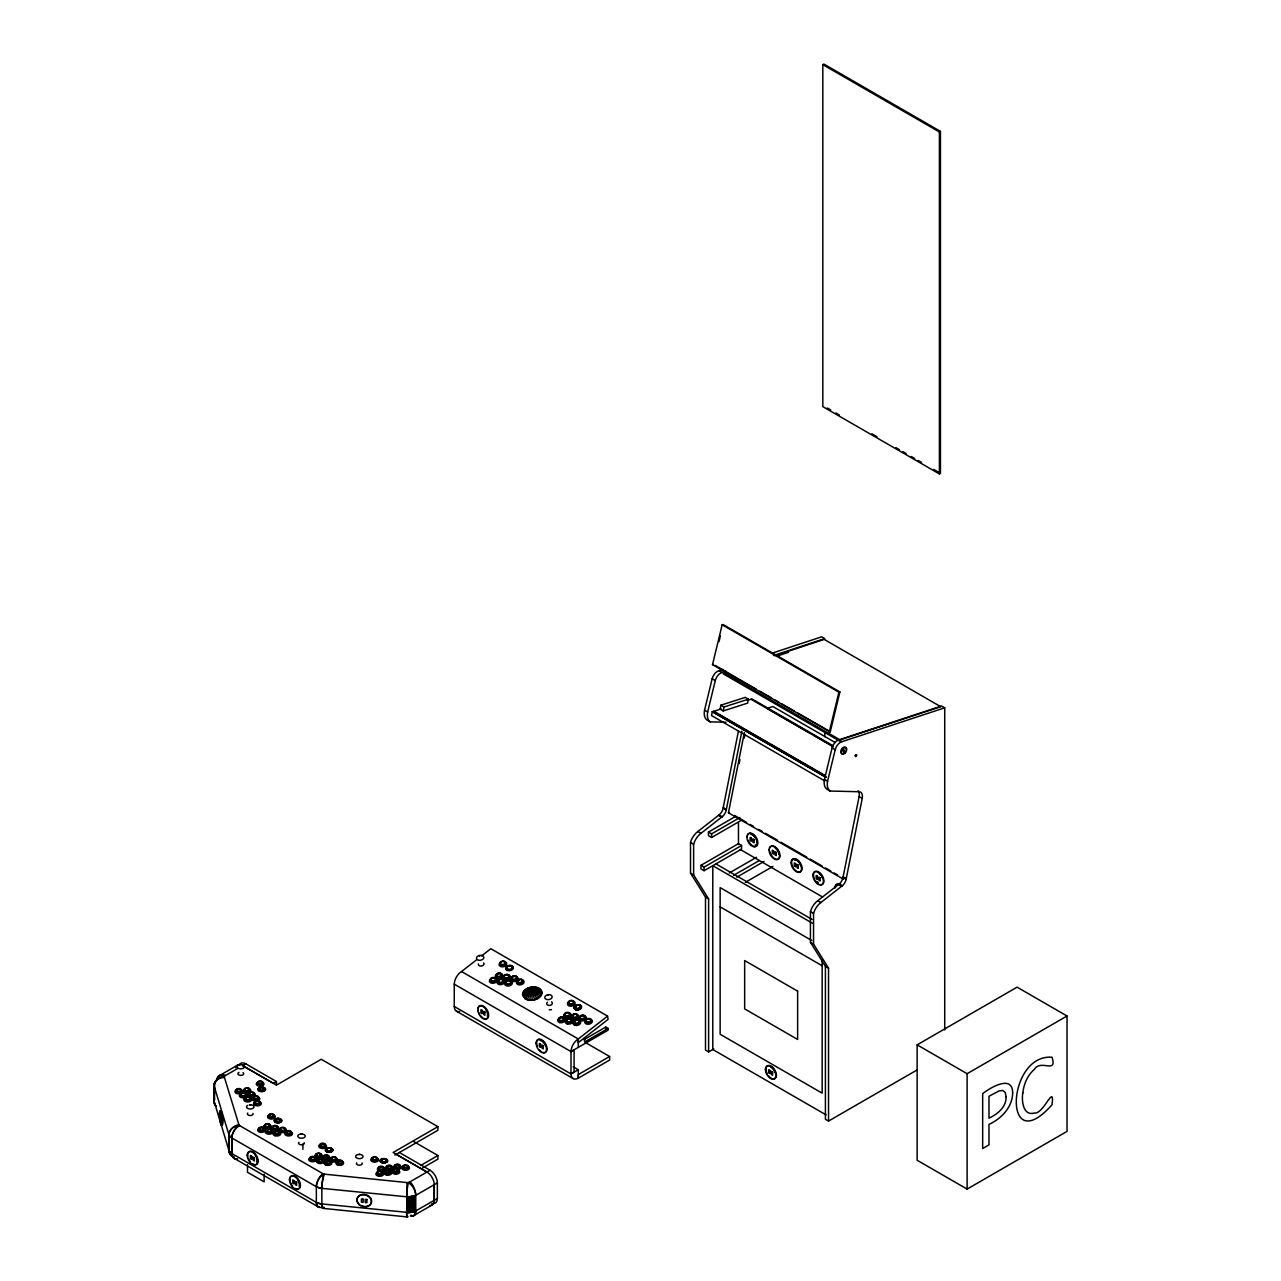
<?xml version="1.0" encoding="UTF-8"?>
<svg xmlns="http://www.w3.org/2000/svg" width="1281" height="1281" viewBox="0 0 1281 1281"><rect width="100%" height="100%" fill="white"/><g stroke="black" fill="none" stroke-linecap="round" stroke-linejoin="round"><path stroke-width="1.5" d="M429.711 1205.437A10.488 6.053 60 0 0 434.243 1200.313L434.259 1184.669A10.488 6.053 60 0 0 426.957 1172.035L396.277 1154.293M431.937 1203.467A10.488 6.053 60 0 0 437.365 1198.52L437.381 1182.875A10.488 6.053 60 0 0 430.08 1170.242L399.4 1152.5M607.562 1016.105L578.291 1038.955L578.291 1042.622L608.107 1019.356L607.562 1016.105L490.815 948.709L481.576 955.914M302.876 1149.377L302.924 1143.901M214.103 1085.792L214.535 1083.486L214.535 1099.13A15.756 9.095 0 0 0 214.007 1100.939L228.915 1150.386A10.488 8.439 -17 0 0 234.039 1157.111M406.621 1216.918L406.99 1182.731A5.636 3.251 0 0 0 409.712 1182.235L410.16 1182.075M415.028 1212.338L415.092 1211.298L437.365 1198.52M216.361 1080.908L216.457 1079.851M826.053 776.927L712.252 711.66L711.563 715.567L824.884 780.994M825.989 777.263L712.732 711.499M712.668 711.836L721.155 708.793M720.835 705.207L720.162 709.13L723.285 710.923L747.672 703.093L748.344 699.186L745.222 697.376L720.835 705.207L723.957 707.016L748.344 699.186M723.285 710.923L723.957 707.016M214.535 1099.13L214.103 1101.436L214.151 1084.863M738.4 731.307L722.916 809.128A7.478 4.323 -60 0 1 719.714 814.396L697.857 831.513A12.842 7.414 -60 0 0 690.507 842.466L690.507 873.13L705.495 897.148L705.495 1050.084L708.617 1051.893L708.617 898.942L693.629 874.923L693.629 844.275A12.842 7.414 -60 0 1 700.979 833.307L722.836 816.205A7.478 4.323 -60 0 0 726.039 810.937L741.907 731.147M842.29 885.812L839.167 884.002L817.774 900.703A12.842 7.414 -60 0 0 810.425 911.656L810.425 942.304L825.412 966.338L825.412 1119.274L828.535 1121.067L828.535 968.132L813.547 944.113L813.547 913.465A12.842 7.414 -60 0 1 820.897 902.497L842.754 885.395A7.478 4.323 -60 0 0 845.956 880.111L862.225 798.367A9.367 5.412 -60 0 0 857.822 791.706L830.12 791.034L826.998 789.24A14.908 8.615 -60 0 1 824.468 779.344L832.074 747.96A7.814 4.516 -60 0 1 838.959 739.858L941.599 706.007L944.721 707.801L944.721 1029.972M843.49 879.214L728.441 812.795L744.373 732.524M739.169 763.572L739.938 759.649M744.213 738.112L744.998 734.189M858.03 790.761A9.367 5.412 -60 0 1 859.103 796.574L842.834 878.318A7.478 4.323 -60 0 1 839.631 883.586L838.527 884.498L841.649 886.292M522.92 994.376C524.153 986.114 539.877 984.064 541.623 992.839C540.374 1001.102 524.666 1003.167 522.92 994.376A15.052 11.113 1.2 0 1 541.623 992.839M855.388 755.438C858.686 755.502 853.915 756.142 855.34 755.246M250.66 1104.718L249.891 1104.846M301.868 1133.861L301.147 1134.085M712.508 664.631L722.164 624.76L723.157 624.568L839.904 691.964L830.248 731.835L712.508 664.631L713.501 664.439M719.009 641.653L720.402 635.952M726.023 722.244L710.202 721.86L707.08 720.05A14.908 8.615 -60 0 1 704.55 710.154L712.156 678.77A7.814 4.516 -60 0 1 719.041 670.668L722.852 669.419M710.202 721.86A14.908 8.615 -60 0 1 707.672 711.964L715.278 680.563A7.814 4.516 -60 0 1 722.164 672.477L725.975 671.212M829.255 732.043L838.927 692.172L839.904 691.964M830.12 791.034A14.908 8.615 -60 0 1 827.59 781.154L835.196 749.753A7.814 4.516 -60 0 1 842.081 741.651L944.721 707.801M240.396 1064.543L241.148 1064.703A3.699 2.13 0 0 1 244.014 1067.762A3.699 2.13 0 0 1 237.77 1067.922A3.699 2.13 0 0 1 240.171 1064.591M843.506 750.618C846.773 748.088 842.61 754.621 843.522 750.09M855.372 756.607L856.701 754.717M359.16 1154.613L359.513 1154.181M585.577 1042.638L609.612 1056.521L609.628 1060.06L578.291 1078.154A10.488 6.053 -60 0 1 571.006 1073.942L454.259 1006.482L454.259 984.192A10.488 6.053 -60 0 1 461.544 971.542L476.948 959.517M551.471 1009.652L549.277 1009.86M454.259 984.16L571.006 1051.589L574.08 1049.796L574.08 1072.117L571.006 1073.878L571.006 1051.589A10.488 6.053 -60 0 1 578.291 1038.955L461.544 971.542M822.818 64.658L823.859 64.05L940.446 131.367L940.446 473.346L939.405 473.938L822.818 406.637L822.818 64.658L939.405 131.959L940.446 131.367M218.987 1075.864L237.513 1065.168M237.642 1068.562L224.095 1076.312A10.488 8.439 -17 0 0 213.975 1085.776A15.756 9.095 0 0 1 214.471 1083.47M276.44 1081.548L273.317 1083.358L242.621 1065.616L245.76 1063.806L276.44 1081.548L276.44 1084.911M741.571 820.176L711.596 837.486L708.473 835.676L708.473 832.074L735.118 816.686M708.473 832.074L711.596 833.883L739.906 817.534M700.979 865.316L738.448 843.667L741.571 845.476L741.571 849.079L704.102 870.712L700.979 868.918L700.979 865.316L704.102 867.109L741.571 845.476M729.257 873.018L756.543 857.261M733.421 875.419L759.233 860.608M736.863 877.133L764.052 861.44M745.318 882.369L772.891 866.452M583.896 1039.676L605.737 1027.058L608.107 1028.419L608.107 1030.164L571.006 1051.573M394.852 1155.11L437.91 1130.258L437.91 1126.656L393.123 1152.5L426.957 1172.035M608.107 1028.419L584.584 1042.013L584.584 1037.706M571.006 1073.942L578.291 1069.731L578.291 1078.154L578.307 1074.583L609.612 1056.521M420.696 1165.47L437.91 1155.526L437.91 1159.129L422.41 1168.08M430.08 1170.242L408.463 1182.715L323.677 1174.085L239.083 1125.31A10.488 6.053 -60 0 0 231.797 1137.928L231.797 1153.589A10.488 6.053 -60 0 0 234.679 1158.552M437.381 1182.875L415.765 1195.333L408.287 1196.95L321.883 1188.352A13.226 7.638 0 0 1 316.343 1186.734L231.797 1137.928A13.226 7.638 0 0 1 228.867 1134.758L228.867 1150.418A13.226 7.638 0 0 0 231.781 1153.573A10.472 6.517 -55.8 0 0 237.577 1158.825M413.603 1215.701L432.129 1204.989M708.617 1051.893L713.741 1048.931M917.132 1044.848L1017.082 987.155L1067.041 1015.993L1067.041 1131.395L967.107 1189.088L917.132 1160.25L917.132 1044.848L967.107 1073.702L1067.041 1015.993M828.535 1121.067L917.388 1069.779M479.478 956.058L480.183 955.722M547.772 995.401L548.492 995.065M228.867 1150.418A13.226 7.638 0 0 0 231.877 1153.541L316.343 1202.379A13.226 7.638 0 0 0 320.874 1203.836L409.087 1212.547L415.765 1210.993L415.765 1195.333A10.392 4.692 69 0 0 410.16 1182.011M772.267 653.118L821.681 636.817L824.804 638.611L773.484 655.552M774.797 655.68L824.179 639.395L940.734 706.696L840.08 739.89L723.509 672.589L723.301 673.886L839.872 741.187M779.072 655.424L788.472 652.317M747.271 700.419L751.995 698.962L832.682 745.542M728.441 812.795L729.449 812.506M374.1 1161.611L374.901 1161.643M405.02 1169.745L405.821 1169.761M388.735 1170.001L389.536 1170.017M380.697 1171.026L381.498 1171.042M395.397 1173.684L396.197 1173.7M387.278 1174.741L388.079 1174.773M379.192 1175.782L379.993 1175.814M322.572 1208.319L407.374 1216.95M827.286 408.015L830.712 409.984M835.869 412.962L839.295 414.948M871.865 433.747L877.005 436.725M895.867 447.613L899.294 449.583M902.737 451.569L906.163 453.554M911.303 456.516L914.73 458.502M918.157 460.471L921.583 462.457M933.593 469.39L940.446 473.346M722.164 624.76L838.927 692.172M715.214 665.431L756.414 689.21M759.857 691.196L771.867 698.129M775.309 700.115L778.736 702.1M782.179 704.086L794.188 711.019M797.631 713.005L830.248 731.835M719.041 670.668L722.164 672.477M838.959 739.858L842.081 741.651M835.18 742.5L772.923 706.568L766.887 708.249L810.104 733.196M813.563 735.198L832.586 746.183M750.986 699.234L833.419 746.807M712.156 678.77L715.278 680.563M832.074 747.96L835.196 749.753M713.693 711.195L825.3 775.629M713.645 711.515L825.252 775.95M712.252 711.66L825.556 777.087M859.103 796.574L862.225 798.367M704.55 710.154L707.672 711.964M824.468 779.344L827.59 781.154M726.359 809.496L723.237 807.703L726.199 810.313M846.277 878.686L843.154 876.893L846.117 879.503M734.605 815.485L746.631 822.418M750.058 824.404L753.5 826.389M758.64 829.367L762.083 831.337M765.51 833.323L777.535 840.272M780.962 842.241L806.726 857.117M810.152 859.103L822.178 866.036M825.605 868.022L830.761 871M834.187 872.985L837.63 874.955M722.372 816.621L718.609 815.308L721.731 817.118M740.178 849.431L822.594 897.02M817.774 900.703L820.897 902.497M697.857 831.513L700.979 833.307M690.507 842.466L693.629 844.275M810.425 911.656L813.547 913.465M715.903 863.906L812.042 919.422M812.362 923.201L712.78 865.7L712.78 1049.491L826.101 1114.902M811.786 940.526L720.146 887.621L720.146 1034.263L822.162 1093.157L822.162 959.981M690.507 873.13L693.629 874.923M810.425 942.304L813.547 944.113M705.495 897.148L708.617 898.942M825.412 966.338L828.535 968.132M720.146 906.852L822.162 965.746M573.151 1066.769L578.291 1069.731M456.436 1011.189L573.183 1078.602M437.91 1126.656L321.227 1059.275L276.44 1085.135L242.685 1065.648M413.891 1141.659L437.91 1155.526M233.975 1158.232L318.505 1207.038M855.548 755.182L856.509 756.158M214.023 1085.744L228.931 1134.758L228.979 1150.354M214.007 1100.939L214.119 1102.028M407.486 1195.83L407.486 1212.627M967.107 1073.702L967.107 1189.088M939.405 131.959L939.405 473.938M824.804 732.668L824.804 736.671M738.464 822.706L738.464 844.483M711.596 833.883L711.596 837.486M704.102 867.109L704.102 870.712M605.737 1027.058L605.737 1028.787M578.291 1038.955L578.291 1047.378M434.307 1184.685L434.307 1200.345M415.092 1195.589L415.092 1211.25M414.387 1195.83L414.387 1211.474M413.683 1196.054L413.683 1211.698M412.946 1196.246L412.946 1211.89M412.21 1196.422L412.21 1212.066M411.441 1196.566L411.441 1212.226M410.673 1196.694L410.673 1212.354M409.888 1196.806L409.888 1212.45M409.087 1196.886L409.087 1212.547M408.287 1196.95L408.287 1212.595M319.593 1207.31A10.472 5.396 -64.8 0 1 316.343 1202.379L316.343 1186.718A13.226 7.638 0 0 0 321.867 1188.336L321.883 1204.012A10.488 1.489 -84.2 0 0 323.42 1207.23M264.142 1174.181L264.142 1181.867L247.489 1172.259L247.489 1164.557M217.402 1077.657A10.488 6.053 60 0 1 224.095 1076.312L239.083 1125.31A10.488 8.439 -17 0 0 228.931 1134.758A10.472 8.23 -25.8 0 1 238.746 1124.75L238.842 1124.926A2.962 1.713 0 0 0 239.387 1125.519L239.595 1125.663A10.472 6.501 -55.9 0 0 231.797 1137.912L231.877 1153.541M214.375 1083.934L214.247 1100.059M767.447 1074.327A7.414 4.291 60 0 1 769.353 1065.456A7.414 4.291 60 0 1 776.382 1075.72A7.414 4.291 60 0 1 768.536 1075.912M770.57 1067.073A5.893 3.395 60 0 1 773.66 1069.779M774.429 1071.108A5.893 3.395 60 0 1 774.989 1072.501M747.56 835.308A7.414 4.291 60 0 1 755.262 836.061A7.414 4.291 60 0 1 756.35 846.229A7.414 4.291 60 0 1 748.088 840.208M814.156 878.382A7.414 4.291 60 0 1 816.477 871.208A7.414 4.291 60 0 1 823.635 878.75A7.414 4.291 60 0 1 820.048 884.611M818.703 884.034A7.414 4.291 60 0 1 814.988 880.127M835.404 887.589A7.414 4.291 60 0 1 840.656 884.563M793.131 867.493A7.414 4.291 60 0 1 793.836 858.654A7.414 4.291 60 0 1 801.586 865.54A7.414 4.291 60 0 1 798.191 871.993M796.846 871.416A7.414 4.291 60 0 1 794.22 869.094M769.721 848.134A7.414 4.291 60 0 1 777.791 849.399A7.414 4.291 60 0 1 777.791 859.327A7.414 4.291 60 0 1 769.721 851.273M818.191 882.465A5.893 3.395 60 0 1 817.134 881.536M819.2 873.498A5.893 3.395 60 0 1 821.201 875.58M821.97 876.909A5.893 3.395 60 0 1 822.53 878.318M775.293 848.15A5.893 3.395 60 0 1 776.35 849.063M777.295 850.232A5.893 3.395 60 0 1 778.912 854.331M834.892 887.893A7.414 4.291 60 0 1 840.128 884.867M794.268 860.095A5.893 3.395 60 0 1 796.254 860.256M797.342 860.88A5.893 3.395 60 0 1 799.344 862.962M800.113 864.291A5.893 3.395 60 0 1 800.673 865.684M751.002 834.427A5.893 3.395 60 0 1 755.918 838.735M756.463 840.128A5.893 3.395 60 0 1 756.767 842.77M755.966 844.611A5.893 3.395 60 0 1 755.198 845.076M359.128 1204.188A7.414 5.973 17 0 1 361.786 1194.484A7.414 5.973 17 0 1 371.57 1201.706A7.414 5.973 17 0 1 360.634 1205.309M220.252 1112.34A7.414 1.057 84.2 0 1 221.725 1112.741A7.414 1.057 84.2 0 1 222.782 1122.7A7.414 1.057 84.2 0 1 221.501 1124.029M220.86 1121.115A7.414 1.057 84.2 0 1 220.38 1117.352M220.876 1119.802A5.893 0.833 84.2 0 1 220.7 1118.297M220.684 1112.404A5.893 0.833 84.2 0 1 220.876 1112.132M221.357 1112.757A5.893 0.833 84.2 0 1 222.382 1118.425A5.893 0.833 84.2 0 1 222.318 1123.549M290.13 1181.002A7.414 4.291 60 0 1 294.294 1175.862A7.414 4.291 60 0 1 300.427 1184.845A7.414 4.291 60 0 1 295.206 1188.416M292.58 1186.094A7.414 4.291 60 0 1 290.659 1182.763M247.857 1156.599A7.414 4.291 60 0 1 252.021 1151.459A7.414 4.291 60 0 1 258.154 1160.442A7.414 4.291 60 0 1 252.933 1164.013M250.307 1161.691A7.414 4.291 60 0 1 248.386 1158.36M255.431 1155.558A5.893 3.395 60 0 1 256.216 1156.887M256.76 1158.296A5.893 3.395 60 0 1 256.792 1161.979M297.704 1179.961A5.893 3.395 60 0 1 298.473 1181.29M299.033 1182.699A5.893 3.395 60 0 1 299.065 1186.382M407.982 1216.39A10.488 1.489 -84.2 0 1 406.653 1212.643A15.756 9.095 0 0 0 415.092 1211.298M239.051 1065.168A10.488 6.053 60 0 1 245.76 1063.806M235.624 1067.81A10.488 6.053 60 0 1 239.867 1064.703M316.343 1202.379A13.226 7.638 0 0 0 321.371 1203.916L321.867 1203.996A10.472 2.114 -81.6 0 0 324.077 1207.326M231.877 1137.896A13.226 7.638 0 0 1 228.867 1134.758M233.847 1156.855A10.472 8.23 -25.7 0 1 228.883 1150.418M217.498 1077.593A10.392 7.078 48.8 0 1 225.232 1075.271L224.944 1075.592A5.636 3.251 0 0 0 224.095 1077.161L224.079 1077.481A10.392 8.487 2 0 0 214.039 1085.776M411.041 1215.125A10.392 4.564 69.8 0 0 415.733 1211.009A10.488 6.053 60 0 1 410.352 1216.021M216.137 1106.512A10.392 8.487 2 0 1 214.055 1101.404A10.488 8.439 -17 0 0 216.105 1106.256M321.755 1207.359A10.488 6.053 -60 0 1 316.343 1202.379M236.312 1158.713A10.488 6.053 -60 0 1 235.48 1158.697M272.373 1114.662A3.875 2.242 0 0 1 274.342 1118.265A3.875 2.242 0 0 1 267.873 1117.769A3.875 2.242 0 0 1 271.38 1114.598M272.164 1114.246A3.074 1.777 0 0 1 273.894 1116.968A3.074 1.777 0 0 1 268.866 1116.968A3.074 1.777 0 0 1 270.579 1114.246M272.052 1114.486A2.626 1.521 0 0 1 273.526 1116.824A2.626 1.521 0 0 1 269.218 1116.824A2.626 1.521 0 0 1 270.691 1114.486M269.811 1129.618A2.626 1.521 0 0 1 271.284 1131.94A2.626 1.521 0 0 1 266.992 1131.94A2.626 1.521 0 0 1 268.466 1129.618M271.764 1130.354A2.626 1.521 0 0 1 267.825 1131.667A2.626 1.521 0 0 1 267.825 1129.041A2.626 1.521 0 0 1 271.764 1130.354A3.875 2.242 0 0 0 270.147 1129.794M269.939 1129.362A3.074 1.777 0 0 1 271.652 1132.1A3.074 1.777 0 0 1 266.624 1132.1A3.074 1.777 0 0 1 268.337 1129.362M272.485 1130.835A3.875 2.242 0 0 1 270.771 1133.973A3.875 2.242 0 0 1 265.503 1132.708A3.875 2.242 0 0 1 268.129 1129.794M286.784 1131.78A2.626 1.521 0 0 1 291.107 1132.34A2.626 1.521 0 0 1 288.417 1134.374A2.626 1.521 0 0 1 286.368 1132.1M286.704 1131.796A3.875 2.242 0 0 1 292.5 1133.525A3.875 2.242 0 0 1 287.312 1135.831A3.875 2.242 0 0 1 285.903 1132.148M274.983 1131.812A2.626 1.521 0 0 1 279.306 1132.372A2.626 1.521 0 0 1 276.616 1134.406A2.626 1.521 0 0 1 274.566 1132.132M284.014 1128.193A2.626 1.521 0 0 1 284.702 1130.483A2.626 1.521 0 0 1 280.683 1130.483A2.626 1.521 0 0 1 281.388 1128.193M283.693 1128.209A3.875 2.242 0 0 1 286.047 1131.491A3.875 2.242 0 0 1 279.963 1131.956A3.875 2.242 0 0 1 280.763 1128.433M268.113 1124.382A2.626 1.521 0 0 1 269.827 1126.479A2.626 1.521 0 0 1 265.936 1127.088A2.626 1.521 0 0 1 265.583 1124.766M268.241 1124.126A3.074 1.777 0 0 1 270.099 1126.736A3.074 1.777 0 0 1 265.263 1127.104A3.074 1.777 0 0 1 265.904 1124.302M268.45 1124.558A3.875 2.242 0 0 1 270.787 1127.824A3.875 2.242 0 0 1 264.703 1128.289A3.875 2.242 0 0 1 265.503 1124.782M259.21 1128.497A2.626 1.521 0 0 0 259.979 1130.499A2.626 1.521 0 0 0 263.486 1130.226A2.626 1.521 0 0 0 263.342 1128.177A3.875 2.242 0 0 1 264.446 1131.555A3.875 2.242 0 0 1 258.522 1131.555A3.875 2.242 0 0 1 259.547 1128.193M260.171 1127.937A2.626 1.521 0 0 1 262.797 1127.937M252.101 1105.007A3.699 2.13 0 0 1 253.286 1108.081A3.699 2.13 0 0 1 247.874 1108.497A3.699 2.13 0 0 1 247.633 1105.343M249.299 1104.782A3.699 2.13 0 0 1 251.204 1104.782M253.03 1113.429A2.882 1.665 0 0 1 249.875 1115.511A2.882 1.665 0 0 1 247.745 1113.029M277.32 1126.912A2.626 1.521 0 0 1 275.287 1129.185A2.626 1.521 0 0 1 272.581 1127.152A2.626 1.521 0 0 1 276.904 1126.607M376.262 1157.848A3.875 2.242 0 0 1 377.591 1161.307A3.875 2.242 0 0 1 371.458 1161.146A3.875 2.242 0 0 1 373.299 1157.768M375.733 1157.624A2.626 1.521 0 0 1 376.774 1159.865A2.626 1.521 0 0 1 372.771 1160.074A2.626 1.521 0 0 1 373.123 1157.768M388.928 1170.754A2.626 1.521 0 0 1 389.664 1173.204A2.626 1.521 0 0 1 385.437 1172.772A2.626 1.521 0 0 1 387.583 1170.626A3.875 2.242 0 0 0 384.46 1174.117A3.875 2.242 0 0 0 390.977 1174.277A3.875 2.242 0 0 0 388.479 1170.802M389.104 1170.514A3.074 1.777 0 0 1 389.984 1173.38A3.074 1.777 0 0 1 385.021 1172.884A3.074 1.777 0 0 1 387.551 1170.354M357.223 1154.773A3.699 2.13 0 0 1 362.987 1156.151A3.699 2.13 0 0 1 358.392 1158.584A3.699 2.13 0 0 1 356.502 1155.158M362.059 1162.956A2.882 1.665 0 0 1 359.224 1165.198A2.882 1.665 0 0 1 356.726 1162.828M399.048 1165.182A2.626 1.521 0 0 1 399.368 1167.327A2.626 1.521 0 0 1 395.669 1167.503A2.626 1.521 0 0 1 395.349 1165.374M395.845 1165.102A2.626 1.521 0 0 1 398.471 1164.973M398.983 1165.198A3.875 2.242 0 0 1 401.049 1167.888A3.875 2.242 0 0 1 396.678 1169.425M394.868 1168.929A3.875 2.242 0 0 1 395.14 1165.39M396.037 1165.118A3.875 2.242 0 0 1 398.023 1165.021M383.692 1167.888A2.626 1.521 0 0 1 381.898 1169.873A2.626 1.521 0 0 1 378.648 1168.672A2.626 1.521 0 0 1 381.001 1166.895M382.33 1167.039A2.626 1.521 0 0 1 383.371 1167.535M382.523 1166.799A3.074 1.777 0 0 1 383.403 1169.665A3.074 1.777 0 0 1 378.439 1169.153A3.074 1.777 0 0 1 380.953 1166.639M381.898 1167.071A3.875 2.242 0 0 1 385.101 1169.377A3.875 2.242 0 0 1 381.562 1171.507M380.553 1171.475A3.875 2.242 0 0 1 378.263 1167.84M379 1167.439A3.875 2.242 0 0 1 380.889 1167.055M408.031 1166.607A2.626 1.521 0 0 1 406.237 1168.592A2.626 1.521 0 0 1 402.971 1167.391A2.626 1.521 0 0 1 405.324 1165.614A3.875 2.242 0 0 0 403.339 1166.174M406.669 1165.758A2.626 1.521 0 0 1 407.71 1166.254M406.862 1165.518A3.074 1.777 0 0 1 407.726 1168.384A3.074 1.777 0 0 1 402.778 1167.872A3.074 1.777 0 0 1 405.292 1165.358M407.198 1165.966A3.875 2.242 0 0 1 408.911 1169.121A3.875 2.242 0 0 1 403.339 1169.825A3.875 2.242 0 0 1 402.586 1166.559M391.426 1166.511A2.626 1.521 0 0 1 389.728 1168.88A2.626 1.521 0 0 1 386.734 1166.991A2.626 1.521 0 0 1 390.961 1166.222A3.875 2.242 0 0 0 385.773 1167.311A3.875 2.242 0 0 0 387.647 1170.274M391.762 1166.543A3.875 2.242 0 0 1 392.787 1169.201A3.875 2.242 0 0 1 388.607 1170.45M380.841 1171.795A2.626 1.521 0 0 1 381.738 1174.149A2.626 1.521 0 0 1 377.575 1174.037A2.626 1.521 0 0 1 378.84 1171.747M381.033 1171.571A3.074 1.777 0 0 1 381.706 1174.533A3.074 1.777 0 0 1 376.758 1173.636A3.074 1.777 0 0 1 380.265 1171.426M381.37 1172.019A3.875 2.242 0 0 1 382.699 1175.478A3.875 2.242 0 0 1 376.566 1175.318A3.875 2.242 0 0 1 378.407 1171.939M396.373 1169.569A2.626 1.521 0 0 1 398.199 1171.827A2.626 1.521 0 0 1 393.908 1172.035A2.626 1.521 0 0 1 395.028 1169.633M396.453 1169.313A3.074 1.777 0 0 1 398.583 1171.955A3.074 1.777 0 0 1 393.571 1172.211A3.074 1.777 0 0 1 394.868 1169.393M396.598 1169.729A3.875 2.242 0 0 1 399.096 1173.22A3.875 2.242 0 0 1 392.562 1173.044A3.875 2.242 0 0 1 395.589 1169.713M323.292 1143.933A2.626 1.521 0 0 1 324.766 1146.271A2.626 1.521 0 0 1 320.458 1146.271A2.626 1.521 0 0 1 321.931 1143.933M323.613 1144.109A3.875 2.242 0 0 1 325.582 1147.712A3.875 2.242 0 0 1 319.113 1147.216A3.875 2.242 0 0 1 322.62 1144.045M323.404 1143.693A3.074 1.777 0 0 1 325.134 1146.431A3.074 1.777 0 0 1 320.106 1146.431A3.074 1.777 0 0 1 321.819 1143.693M319.866 1153.941A2.626 1.521 0 0 1 320.57 1156.231A2.626 1.521 0 0 1 316.551 1156.231A2.626 1.521 0 0 1 317.24 1153.941M317.768 1153.541A3.074 1.777 0 0 1 321.579 1155.558A3.074 1.777 0 0 1 316.791 1156.711A3.074 1.777 0 0 1 317.015 1153.717M319.561 1153.957A3.875 2.242 0 0 1 321.915 1157.239A3.875 2.242 0 0 1 315.815 1157.704A3.875 2.242 0 0 1 316.615 1154.181M320.939 1159.017A2.626 1.521 0 0 1 322.412 1161.355A2.626 1.521 0 0 1 318.104 1161.355A2.626 1.521 0 0 1 319.577 1159.017M321.051 1158.761A3.074 1.777 0 0 1 322.78 1161.499A3.074 1.777 0 0 1 317.736 1161.499A3.074 1.777 0 0 1 319.465 1158.761M323.613 1160.234A3.875 2.242 0 0 1 320.25 1163.58A3.875 2.242 0 0 1 316.903 1160.234M317.512 1159.769A3.875 2.242 0 0 1 319.257 1159.193M321.259 1159.193A3.875 2.242 0 0 1 322.988 1159.769M337.896 1161.194A2.626 1.521 0 0 1 342.219 1161.755A2.626 1.521 0 0 1 339.529 1163.772A2.626 1.521 0 0 1 337.479 1161.515M335.126 1157.592A2.626 1.521 0 0 1 335.83 1159.881A2.626 1.521 0 0 1 331.795 1159.881A2.626 1.521 0 0 1 332.5 1157.592M334.821 1157.624A3.875 2.242 0 0 1 336.983 1161.066A3.875 2.242 0 0 1 330.642 1161.066A3.875 2.242 0 0 1 332.82 1157.624M304.109 1134.63A3.699 2.114 0.5 0 1 304.109 1137.624A3.699 2.114 0.5 0 1 298.873 1137.592A3.699 2.114 0.5 0 1 298.873 1134.614M299.642 1134.277A3.699 2.114 0.5 0 1 303.341 1134.293M304.221 1142.748A2.882 1.649 0.5 0 1 301.051 1144.782A2.882 1.649 0.5 0 1 298.937 1142.316M311.283 1157.351A2.626 1.521 0 0 1 313.909 1157.351M311.587 1157.367A3.875 2.242 0 0 1 313.605 1157.367M328.705 1156.695A2.626 1.521 0 0 1 325.934 1158.6A2.626 1.521 0 0 1 323.789 1156.439A2.626 1.521 0 0 1 328.032 1156.006A3.875 2.242 0 0 0 324.237 1156.022M328.801 1156.359A2.626 1.521 0 0 1 324.862 1157.672A2.626 1.521 0 0 1 324.862 1155.046A2.626 1.521 0 0 1 328.801 1156.359A3.875 2.242 0 0 1 328.913 1159.529A3.875 2.242 0 0 1 323.436 1159.529A3.875 2.242 0 0 1 323.436 1156.375M243.022 1072.629A2.882 1.665 0 0 1 242.653 1074.983A2.882 1.665 0 0 1 238.586 1074.775A2.882 1.665 0 0 1 238.955 1072.421M262.141 1082.205A2.626 1.521 0 0 1 261.964 1084.254A2.626 1.521 0 0 1 258.426 1084.334A2.626 1.521 0 0 1 257.977 1082.317M259.018 1081.805A2.626 1.521 0 0 1 261.02 1081.756M262.349 1082.221A3.875 2.242 0 0 1 262.845 1085.631A3.875 2.242 0 0 1 256.937 1085.327A3.875 2.242 0 0 1 258.49 1082.029M247.954 1088.546A2.626 1.521 0 0 1 249.315 1090.723A2.626 1.521 0 0 1 245.36 1091.124A2.626 1.521 0 0 1 245.36 1088.802A3.875 2.242 0 0 0 244.303 1092.421A3.875 2.242 0 0 0 250.564 1091.78A3.875 2.242 0 0 0 247.393 1088.61M248.114 1088.306A3.074 1.777 0 0 1 249.715 1090.852A3.074 1.777 0 0 1 245.071 1091.316A3.074 1.777 0 0 1 245.071 1088.61M246.528 1088.226A3.074 1.777 0 0 1 247.329 1088.193M258.314 1101.324A2.626 1.521 0 0 1 259.691 1103.501A2.626 1.521 0 0 1 255.72 1103.902A2.626 1.521 0 0 1 255.72 1101.58A3.875 2.242 0 0 0 253.894 1104.558A3.875 2.242 0 0 0 259.034 1105.631A3.875 2.242 0 0 0 260.924 1102.669M258.474 1101.068A3.074 1.777 0 0 1 260.075 1103.63A3.074 1.777 0 0 1 255.431 1104.094A3.074 1.777 0 0 1 255.447 1101.388M256.889 1100.987A3.074 1.777 0 0 1 257.689 1100.971M257.753 1101.388A3.875 2.242 0 0 1 260.379 1102.172M238.122 1089.442A3.875 2.242 0 0 1 242.525 1092.229A3.875 2.242 0 0 1 236.28 1093.35A3.875 2.242 0 0 1 237.145 1089.619M258.282 1097.385A2.626 1.521 0 0 1 256.792 1099.45A2.626 1.521 0 0 1 253.35 1098.409A2.626 1.521 0 0 1 255.447 1096.536M256.792 1096.6A2.626 1.521 0 0 1 257.913 1097.048M256.953 1096.36A3.074 1.777 0 0 1 258.25 1099.162A3.074 1.777 0 0 1 253.238 1098.906A3.074 1.777 0 0 1 255.367 1096.28M257.225 1096.792A3.875 2.242 0 0 1 259.755 1099.098A3.875 2.242 0 0 1 256.568 1101.1M255.543 1101.116A3.875 2.242 0 0 1 252.725 1097.609M253.414 1097.177A3.875 2.242 0 0 1 255.223 1096.696M245.247 1093.846A2.626 1.521 0 0 1 244.911 1095.976A2.626 1.521 0 0 1 241.212 1095.783A2.626 1.521 0 0 1 241.549 1093.654A3.875 2.242 0 0 0 240.059 1096.952A3.875 2.242 0 0 0 245.968 1097.257A3.875 2.242 0 0 0 245.456 1093.846M242.782 1093.317A2.626 1.521 0 0 1 243.47 1093.301M245.6 1093.67A3.074 1.777 0 0 1 244.031 1096.52A3.074 1.777 0 0 1 240.204 1094.502A3.074 1.777 0 0 1 245.007 1093.366M252.965 1092.757A2.626 1.521 0 0 1 253.318 1095.063A2.626 1.521 0 0 1 249.315 1094.855A2.626 1.521 0 0 1 250.355 1092.613M253.222 1092.533A3.074 1.777 0 0 1 253.638 1095.255A3.074 1.777 0 0 1 248.946 1094.999A3.074 1.777 0 0 1 250.163 1092.389M252.789 1092.757A3.875 2.242 0 0 1 254.423 1096.296A3.875 2.242 0 0 1 248.098 1095.976A3.875 2.242 0 0 1 250.804 1092.661M249.235 1097.609A2.626 1.521 0 0 1 249.587 1099.931A2.626 1.521 0 0 1 245.568 1099.722A2.626 1.521 0 0 1 246.625 1097.481M249.491 1097.401A3.074 1.777 0 0 1 249.267 1100.395A3.074 1.777 0 0 1 244.671 1099.002A3.074 1.777 0 0 1 248.786 1097.193M249.058 1097.625A3.875 2.242 0 0 1 250.692 1101.164A3.875 2.242 0 0 1 244.367 1100.843A3.875 2.242 0 0 1 247.057 1097.513M524.105 997.451A15.052 10.312 -41.7 0 1 540.422 989.765M525.562 998.652A15.052 8.839 -58.8 0 1 538.965 988.58M523.192 995.994A15.052 11.097 -21.1 0 1 541.335 991.222M523.272 992.711A15.052 10.376 21.9 0 1 541.271 994.52M524.233 991.094A15.052 8.919 39.1 0 1 540.294 996.122M525.738 989.653A15.052 6.869 53.1 0 1 538.789 997.563M527.708 988.484A15.052 4.339 64.8 0 1 536.835 998.732M529.966 987.667A15.052 1.521 75.3 0 1 534.561 999.548M532.143 999.965A15.052 1.393 85.3 0 1 532.4 987.251M529.726 999.949A15.052 4.227 -84.2 0 1 534.817 987.267M527.484 999.5A15.052 6.757 -72.6 0 1 537.059 987.715M573.392 1001.662A2.626 1.761 -10 0 1 572.655 1004.08A2.626 1.761 -10 0 1 569.164 1004.112A2.626 1.761 -10 0 1 569.292 1001.694M570.445 1001.118A2.626 1.761 -10 0 1 572.431 1001.102M570.253 1001.118A3.875 2.61 -10 0 1 575.073 1003.615A3.875 2.61 -10 0 1 569.1 1005.921A3.875 2.61 -10 0 1 569.34 1001.47M567.915 1012.951A2.626 1.761 -10 0 1 569.405 1015.545A2.626 1.761 -10 0 1 565.145 1015.977A2.626 1.761 -10 0 1 566.57 1013.095M568.027 1012.647A3.074 2.066 -10 0 1 569.773 1015.689A3.074 2.066 -10 0 1 564.777 1016.185A3.074 2.066 -10 0 1 566.442 1012.807M568.364 1012.887A3.875 2.61 -10 0 1 570.557 1016.698A3.875 2.61 -10 0 1 564.28 1017.338A3.875 2.61 -10 0 1 566.378 1013.079M570.846 1019.26A2.626 1.761 -10 0 1 569.933 1022.286A2.626 1.761 -10 0 1 566.426 1020.813A2.626 1.761 -10 0 1 570.301 1019.035M589.676 1019.18A2.626 1.761 -10 0 1 590.397 1021.79A2.626 1.761 -10 0 1 586.41 1022.19A2.626 1.761 -10 0 1 587.066 1019.436M588.491 1019.003A3.875 2.61 -10 0 1 592.014 1022.382A3.875 2.61 -10 0 1 585.609 1023.599A3.875 2.61 -10 0 1 587.499 1019.18M578.516 1020.621A2.626 1.761 -10 0 1 578.195 1023.375A2.626 1.761 -10 0 1 574.336 1023.055A2.626 1.761 -10 0 1 575.986 1020.413M576.658 1020.284A2.626 1.761 -10 0 1 577.347 1020.284M583.736 1015.833A2.626 1.761 -10 0 1 584.136 1018.699A2.626 1.761 -10 0 1 580.005 1018.363A2.626 1.761 -10 0 1 582.423 1015.721M583.207 1015.417A3.074 2.066 -10 0 1 584.793 1018.603A3.074 2.066 -10 0 1 579.701 1018.667A3.074 2.066 -10 0 1 582.423 1015.417M583.544 1015.641A3.875 2.61 -10 0 1 585.545 1019.66A3.875 2.61 -10 0 1 579.124 1019.74A3.875 2.61 -10 0 1 582.551 1015.657M550.27 994.825A3.699 2.466 -9.5 0 1 551.07 998.668A3.699 2.466 -9.5 0 1 545.29 998.7A3.699 2.466 -9.5 0 1 547.467 994.841M548.428 994.664A3.699 2.466 -9.5 0 1 549.373 994.648M551.519 1001.87A2.882 1.938 -9.5 0 1 551.551 1004.624A2.882 1.938 -9.5 0 1 547.499 1005.009A2.882 1.938 -9.5 0 1 547.467 1002.27M563.224 1017.899A2.626 1.761 -10 0 1 562.311 1020.925A2.626 1.761 -10 0 1 558.804 1019.452A2.626 1.761 -10 0 1 562.679 1017.658M576.13 1014.456A2.626 1.761 -10 0 1 576.53 1017.322A2.626 1.761 -10 0 1 572.399 1016.986A2.626 1.761 -10 0 1 574.817 1014.344M575.601 1014.024A3.074 2.066 -10 0 1 577.187 1017.226A3.074 2.066 -10 0 1 572.095 1017.29A3.074 2.066 -10 0 1 574.817 1014.04M575.938 1014.264A3.875 2.61 -10 0 1 577.939 1018.283A3.875 2.61 -10 0 1 571.518 1018.363A3.875 2.61 -10 0 1 574.945 1014.28M503.849 961.599A3.875 2.594 -9.5 0 1 506.059 965.394A3.875 2.594 -9.5 0 1 499.766 966.002A3.875 2.594 -9.5 0 1 501.864 961.791M504.266 961.487A3.074 2.05 -9.5 0 1 505.114 964.529A3.074 2.05 -9.5 0 1 500.439 964.977A3.074 2.05 -9.5 0 1 501.207 961.775M502.728 961.358A3.074 2.05 -9.5 0 1 503.529 961.342M504.041 961.775A2.626 1.761 -9.5 0 1 505.13 963.936A2.626 1.761 -9.5 0 1 501.88 965.169A2.626 1.761 -9.5 0 1 500.231 963.216M500.487 962.752A2.626 1.761 -9.5 0 1 501.447 962.015M501.399 979.485A2.626 1.761 -9.5 0 1 502.889 982.063A2.626 1.761 -9.5 0 1 498.613 982.479A2.626 1.761 -9.5 0 1 500.038 979.613M501.832 979.421A3.875 2.594 -9.5 0 1 504.49 982.591A3.875 2.594 -9.5 0 1 499.27 984.561A3.875 2.594 -9.5 0 1 497.524 981.054M498.133 980.461A3.875 2.594 -9.5 0 1 499.846 979.613M520.775 979.693A2.626 1.761 -9.5 0 1 522.264 982.287A2.626 1.761 -9.5 0 1 517.988 982.687A2.626 1.761 -9.5 0 1 519.413 979.837M520.887 979.405A3.074 2.05 -9.5 0 1 522.632 982.415A3.074 2.05 -9.5 0 1 517.636 982.895A3.074 2.05 -9.5 0 1 519.301 979.549M521.207 979.645A3.875 2.594 -9.5 0 1 523.417 983.44A3.875 2.594 -9.5 0 1 517.108 984.048A3.875 2.594 -9.5 0 1 519.221 979.837M509.053 980.862A2.626 1.761 -9.5 0 1 510.559 983.44A2.626 1.761 -9.5 0 1 506.283 983.856A2.626 1.761 -9.5 0 1 507.708 980.99M508.381 980.573A3.074 2.05 -9.5 0 1 511.183 983.248A3.074 2.05 -9.5 0 1 506.091 984.192A3.074 2.05 -9.5 0 1 507.596 980.718M509.502 980.814A3.875 2.594 -9.5 0 1 511.695 984.609A3.875 2.594 -9.5 0 1 505.403 985.217A3.875 2.594 -9.5 0 1 507.516 981.006M497.172 974.04A3.875 2.594 -9.5 0 1 502.937 975.514A3.875 2.594 -9.5 0 1 497.829 978.684A3.875 2.594 -9.5 0 1 496.371 974.521M494.946 978.444A2.626 1.761 -9.5 0 1 494.626 981.166A2.626 1.761 -9.5 0 1 490.767 980.846A2.626 1.761 -9.5 0 1 492.416 978.22M494.626 977.931A3.074 2.05 -9.5 0 0 490.079 979.981A3.074 2.05 -9.5 0 0 494.178 981.71A3.074 2.05 -9.5 0 0 495.251 978.204A3.875 2.594 -9.5 0 1 496.58 981.63A3.875 2.594 -9.5 0 1 491.344 983.087A3.875 2.594 -9.5 0 1 489.902 979.661M490.511 979.068A3.875 2.594 -9.5 0 1 492.224 978.236M493.217 978.043A3.875 2.594 -9.5 0 1 494.21 978.043M481.08 955.306A3.699 2.466 -9.5 0 1 482.985 959.133A3.699 2.466 -9.5 0 1 476.836 959.181A3.699 2.466 -9.5 0 1 480.119 955.322M483.674 962.896A2.882 1.938 -9.5 0 1 481.592 965.986A2.882 1.938 -9.5 0 1 478.421 963.872M459.671 1011.51A10.488 6.053 -60 0 1 454.259 1006.53M484.81 1018.811A7.414 4.291 60 0 1 483.449 1018.235M482.088 1017.242A7.414 4.291 60 0 1 480.823 1015.913M479.735 1014.328A7.414 4.291 60 0 1 478.902 1012.582M478.373 1010.821A7.414 4.291 60 0 1 481.656 1005.457A7.414 4.291 60 0 1 488.205 1012.374A7.414 4.291 60 0 1 486.075 1018.939M537.299 1046.305A7.414 4.291 60 0 1 539.621 1039.115A7.414 4.291 60 0 1 546.763 1046.673A7.414 4.291 60 0 1 543.192 1052.534M541.831 1051.957A7.414 4.291 60 0 1 539.221 1049.619M540.214 1040.524A5.893 3.395 60 0 1 541.255 1040.796M542.343 1041.405A5.893 3.395 60 0 1 544.345 1043.503M545.114 1044.832A5.893 3.395 60 0 1 545.674 1046.225M485.947 1009.78A5.893 3.395 60 0 1 486.732 1011.109M487.276 1012.518A5.893 3.395 60 0 1 487.308 1016.217M842.001 753.756A3.715 2.146 -60 0 1 842.001 748.504A3.715 2.146 -60 0 1 845.94 748.857M845.172 751.435A3.715 2.146 -60 0 1 844.627 752.235M844.003 752.908A3.715 2.146 -60 0 1 843.314 753.404M1022.83 1092.917C1021.421 1100.587 1023.071 1116.375 1034.375 1113.013C1043.535 1114.742 1054.727 1082.237 1052.037 1104.75C1002.254 1160.81 1006.562 1053.51 1052.037 1057.257C1057.369 1074.455 1040.668 1058.795 1034.343 1069.411C1027.458 1075.255 1023.839 1084.094 1022.83 1092.917M1012.663 1092.885C1012.47 1107.232 1001.374 1118.681 988.98 1124.414L988.98 1144.878L982.671 1148.513L982.671 1093.654C989.701 1088.065 1012.614 1073.942 1012.663 1092.885M1006.097 1096.856C1006.338 1107.216 997.467 1114.15 988.98 1118.201L988.98 1096.28L999.18 1090.868L1002.671 1090.467L1005.249 1092.421L1006.097 1096.856M215 1082.589L214.744 1083.037A15.756 9.095 0 0 1 215.961 1081.308L215 1082.589M407.486 1196.982L406.685 1196.998A10.488 1.489 -84.2 0 1 408.463 1182.715A10.488 6.053 60 0 1 415.765 1195.333A15.756 9.095 0 0 1 407.486 1196.982M363.131 1199.144L361.418 1198.968L361.418 1202.138L363.131 1202.315L363.131 1199.144M366.91 1199.528L365.197 1199.352L365.197 1202.523L366.91 1202.699L366.91 1199.528M324.429 1174.197L324.125 1174.149A2.962 1.713 0 0 1 323.084 1173.844L322.844 1173.732A10.472 5.412 -64.7 0 0 316.343 1186.734A10.488 6.053 -60 0 1 323.629 1174.117A10.488 1.489 -84.2 0 0 321.883 1188.352A10.472 2.146 -81.5 0 1 324.429 1174.197M751.371 838.062L750.138 837.358L750.138 840.528L751.371 841.233L751.371 838.062M754.093 839.631L752.86 838.927L752.86 842.097L754.093 842.802L754.093 839.631M773.516 850.888L772.299 850.184L772.299 853.354L773.516 854.075L773.516 850.888M776.238 852.457L775.005 851.753L775.005 854.923L776.238 855.628L776.238 852.457M795.581 863.618L794.348 862.914L794.348 866.084L795.581 866.805L795.581 863.618M798.287 865.187L797.054 864.483L797.054 867.653L798.287 868.374L798.287 865.187M817.438 876.236L816.205 875.531L816.205 878.702L817.438 879.423L817.438 876.236M820.144 877.805L818.927 877.101L818.927 880.271L820.144 880.992L820.144 877.805M797.631 991.142L744.661 960.558L744.661 1008.884L797.631 1039.451L797.631 991.142M769.881 1070.436L768.664 1069.731L768.664 1072.902L769.881 1073.622L769.881 1070.436M772.603 1072.005L771.37 1071.3L771.37 1074.471L772.603 1075.191L772.603 1072.005M482.184 1010.453L480.951 1009.732L480.951 1012.919L482.184 1013.623L482.184 1010.453M484.907 1012.006L483.674 1011.301L483.674 1014.472L484.907 1015.192L484.907 1012.006M540.566 1044.159L539.349 1043.455L539.349 1046.625L540.566 1047.33L540.566 1044.159M543.288 1045.728L542.055 1045.008L542.055 1048.194L543.288 1048.899L543.288 1045.728M251.668 1156.215L250.436 1155.51L250.436 1158.681L251.668 1159.401L251.668 1156.215M254.391 1157.784L253.158 1157.079L253.158 1160.25L254.391 1160.97L254.391 1157.784M293.941 1180.618L292.709 1179.913L292.709 1183.084L293.941 1183.804L293.941 1180.618M296.648 1182.187L295.415 1181.482L295.415 1184.653L296.648 1185.373L296.648 1182.187M525.242 998.892L522.472 994.408A9.88 6.597 -9.5 0 1 534.93 986.962A9.88 6.597 -9.5 0 1 540.678 996.25A9.88 6.597 -9.5 0 1 525.242 998.892M220.588 1115.847L220.284 1114.854L220.588 1119.018L220.588 1115.847M221.261 1118.025L220.956 1117.048L221.261 1121.211L221.261 1118.025M765.381 1069.443A7.414 4.291 60 0 0 773.26 1079.243A7.414 4.291 60 0 0 773.26 1068.738A7.414 4.291 60 0 0 765.381 1069.443M812.923 875.243A7.414 4.291 60 0 0 820.801 885.043A7.414 4.291 60 0 0 820.801 874.555A7.414 4.291 60 0 0 812.923 875.243M769.016 849.895A7.414 4.291 60 0 0 776.894 859.695A7.414 4.291 60 0 0 776.894 849.191A7.414 4.291 60 0 0 769.016 849.895M791.066 862.625A7.414 4.291 60 0 0 798.944 872.425A7.414 4.291 60 0 0 798.944 861.921A7.414 4.291 60 0 0 791.066 862.625M746.871 837.069A7.414 4.291 60 0 0 754.733 846.869A7.414 4.291 60 0 0 754.733 836.365A7.414 4.291 60 0 0 746.871 837.069M359 1204.604A7.414 5.973 17 0 0 371.218 1203.131A7.414 5.973 17 0 0 362.267 1194.805A7.414 5.973 17 0 0 359 1204.604M219.483 1113.83A7.414 1.057 84.2 0 0 221.421 1125.407A7.414 1.057 84.2 0 0 221.421 1114.918A7.414 1.057 84.2 0 0 219.483 1113.83M247.169 1155.222A7.414 4.291 60 0 0 255.031 1165.021A7.414 4.291 60 0 0 255.031 1154.533A7.414 4.291 60 0 0 247.169 1155.222M289.426 1179.625A7.414 4.291 60 0 0 297.304 1189.425A7.414 4.291 60 0 0 297.304 1178.936A7.414 4.291 60 0 0 289.426 1179.625M217.146 1078.49A10.392 7.078 48.8 0 0 216.857 1080.54A10.488 6.053 60 0 1 217.081 1078.522M269.522 1116.311A2.626 1.521 0 0 0 273.91 1115.623A2.626 1.521 0 0 0 270.691 1113.765A2.626 1.521 0 0 0 269.522 1116.311M276.68 1121.483A2.626 1.521 0 0 0 280.619 1120.17A2.626 1.521 0 0 0 276.68 1118.857A2.626 1.521 0 0 0 276.68 1121.483M276.68 1121.323A2.626 1.521 0 0 0 280.619 1120.01A2.626 1.521 0 0 0 276.68 1118.697A2.626 1.521 0 0 0 276.68 1121.323M276.328 1122.284A3.315 1.921 0 0 0 281.324 1120.619A3.315 1.921 0 0 0 276.328 1118.954A3.315 1.921 0 0 0 276.328 1122.284M276.264 1121.179A2.45 1.409 0 0 0 280.363 1120.539A2.45 1.409 0 0 0 277.369 1118.809A2.45 1.409 0 0 0 276.264 1121.179M275.447 1122.092A3.603 2.082 0 0 0 281.484 1121.163A3.603 2.082 0 0 0 277.064 1118.601A3.603 2.082 0 0 0 275.447 1122.092M276.055 1122.556A3.875 2.242 0 0 0 281.868 1120.619A3.875 2.242 0 0 0 276.055 1118.681A3.875 2.242 0 0 0 276.055 1122.556M287.328 1133.445A2.626 1.521 0 0 0 291.267 1132.132A2.626 1.521 0 0 0 287.328 1130.819A2.626 1.521 0 0 0 287.328 1133.445M286.464 1134.117A3.074 1.777 0 0 0 291.604 1133.317A3.074 1.777 0 0 0 287.841 1131.139A3.074 1.777 0 0 0 286.464 1134.117M275.527 1133.477A2.626 1.521 0 0 0 279.466 1132.164A2.626 1.521 0 0 0 275.527 1130.851A2.626 1.521 0 0 0 275.527 1133.477M274.662 1134.149A3.074 1.777 0 0 0 279.802 1133.349A3.074 1.777 0 0 0 276.039 1131.171A3.074 1.777 0 0 0 274.662 1134.149M274.903 1135.703A3.875 2.242 0 0 0 280.715 1133.765A3.875 2.242 0 0 0 274.903 1131.828A3.875 2.242 0 0 0 274.903 1135.703M281.388 1130.098A2.626 1.521 0 0 0 285.327 1128.785A2.626 1.521 0 0 0 281.388 1127.472A2.626 1.521 0 0 0 281.388 1130.098M280.523 1130.755A3.074 1.777 0 0 0 285.663 1129.954A3.074 1.777 0 0 0 281.9 1127.792A3.074 1.777 0 0 0 280.523 1130.755M266.128 1126.431A2.626 1.521 0 0 0 270.067 1125.118A2.626 1.521 0 0 0 266.128 1123.805A2.626 1.521 0 0 0 266.128 1126.431M260.171 1129.842A2.626 1.521 0 0 0 264.11 1128.529A2.626 1.521 0 0 0 260.171 1127.216A2.626 1.521 0 0 0 260.171 1129.842M259.947 1130.787A3.074 1.777 0 0 0 264.559 1129.25A3.074 1.777 0 0 0 259.947 1127.712A3.074 1.777 0 0 0 259.947 1130.787M273.734 1128.257A2.626 1.521 0 0 0 277.673 1126.944A2.626 1.521 0 0 0 273.734 1125.631A2.626 1.521 0 0 0 273.734 1128.257M272.885 1128.929A3.074 1.777 0 0 0 278.025 1128.129A3.074 1.777 0 0 0 274.262 1125.967A3.074 1.777 0 0 0 272.885 1128.929M273.125 1130.483A3.875 2.242 0 0 0 278.922 1128.545A3.875 2.242 0 0 0 273.125 1126.607A3.875 2.242 0 0 0 273.125 1130.483M372.659 1160.362A3.074 1.777 0 0 0 377.655 1159.305A3.074 1.777 0 0 0 373.572 1157.335A3.074 1.777 0 0 0 372.659 1160.362M372.947 1159.433A2.626 1.521 0 0 0 377.206 1158.536A2.626 1.521 0 0 0 373.732 1156.855A2.626 1.521 0 0 0 372.947 1159.433M386.125 1172.563A2.626 1.521 0 0 0 390.401 1171.667A2.626 1.521 0 0 0 386.91 1169.985A2.626 1.521 0 0 0 386.125 1172.563M395.669 1166.783A2.626 1.521 0 0 0 399.944 1165.886A2.626 1.521 0 0 0 396.453 1164.205A2.626 1.521 0 0 0 395.669 1166.783M395.381 1167.712A3.074 1.777 0 0 0 400.377 1166.655A3.074 1.777 0 0 0 396.309 1164.685A3.074 1.777 0 0 0 395.381 1167.712M379.544 1168.848A2.626 1.521 0 0 0 383.804 1167.952A2.626 1.521 0 0 0 380.329 1166.254A2.626 1.521 0 0 0 379.544 1168.848M382.138 1161.499A2.626 1.521 0 0 0 386.398 1160.602A2.626 1.521 0 0 0 382.923 1158.921A2.626 1.521 0 0 0 382.138 1161.499M381.69 1162.251A3.315 1.921 0 0 0 387.086 1161.114A3.315 1.921 0 0 0 382.683 1158.985A3.315 1.921 0 0 0 381.69 1162.251M382.25 1161.419A2.45 1.409 0 0 0 386.221 1160.586A2.45 1.409 0 0 0 382.987 1159.017A2.45 1.409 0 0 0 382.25 1161.419M381.498 1162.379A3.603 2.082 0 0 0 387.374 1161.146A3.603 2.082 0 0 0 382.587 1158.825A3.603 2.082 0 0 0 381.498 1162.379M381.322 1162.491A3.875 2.242 0 0 0 387.631 1161.178A3.875 2.242 0 0 0 382.491 1158.681A3.875 2.242 0 0 0 381.322 1162.491M403.867 1167.567A2.626 1.521 0 0 0 408.143 1166.671A2.626 1.521 0 0 0 404.668 1164.973A2.626 1.521 0 0 0 403.867 1167.567M387.583 1167.824A2.626 1.521 0 0 0 391.858 1166.927A2.626 1.521 0 0 0 388.383 1165.23A2.626 1.521 0 0 0 387.583 1167.824M387.294 1168.736A3.074 1.777 0 0 0 392.306 1167.696A3.074 1.777 0 0 0 388.223 1165.71A3.074 1.777 0 0 0 387.294 1168.736M378.039 1173.604A2.626 1.521 0 0 0 382.314 1172.707A2.626 1.521 0 0 0 378.84 1171.026A2.626 1.521 0 0 0 378.039 1173.604M394.228 1171.507A2.626 1.521 0 0 0 398.503 1170.61A2.626 1.521 0 0 0 395.028 1168.913A2.626 1.521 0 0 0 394.228 1171.507M321.307 1145.999A2.626 1.521 0 0 0 325.246 1144.686A2.626 1.521 0 0 0 321.307 1143.373A2.626 1.521 0 0 0 321.307 1145.999M317.24 1155.846A2.626 1.521 0 0 0 321.179 1154.533A2.626 1.521 0 0 0 317.24 1153.22A2.626 1.521 0 0 0 317.24 1155.846M318.937 1161.066A2.626 1.521 0 0 0 322.876 1159.753A2.626 1.521 0 0 0 318.937 1158.44A2.626 1.521 0 0 0 318.937 1161.066M338.44 1162.86A2.626 1.521 0 0 0 342.379 1161.547A2.626 1.521 0 0 0 338.44 1160.234A2.626 1.521 0 0 0 338.44 1162.86M338.216 1163.805A3.074 1.777 0 0 0 342.828 1162.267A3.074 1.777 0 0 0 338.216 1160.73A3.074 1.777 0 0 0 338.216 1163.805M337.015 1164.717A3.875 2.242 0 0 0 343.5 1163.708A3.875 2.242 0 0 0 338.76 1160.97A3.875 2.242 0 0 0 337.015 1164.717M326.639 1163.612A2.626 1.521 0 0 0 330.578 1162.299A2.626 1.521 0 0 0 326.639 1160.986A2.626 1.521 0 0 0 326.639 1163.612M326.639 1162.892A2.626 1.521 0 0 0 330.578 1161.579A2.626 1.521 0 0 0 326.639 1160.266A2.626 1.521 0 0 0 326.639 1162.892M325.79 1163.548A3.074 1.777 0 0 0 330.93 1162.764A3.074 1.777 0 0 0 327.167 1160.586A3.074 1.777 0 0 0 325.79 1163.548M326.014 1165.102A3.875 2.242 0 0 0 331.827 1163.164A3.875 2.242 0 0 0 326.014 1161.227A3.875 2.242 0 0 0 326.014 1165.102M332.5 1159.497A2.626 1.521 0 0 0 336.439 1158.184A2.626 1.521 0 0 0 332.5 1156.871A2.626 1.521 0 0 0 332.5 1159.497M331.635 1160.17A3.074 1.777 0 0 0 336.791 1159.369A3.074 1.777 0 0 0 333.012 1157.191A3.074 1.777 0 0 0 331.635 1160.17M314.453 1159.737A2.626 1.521 0 0 0 314.453 1157.592A3.875 2.242 0 0 1 315.558 1160.97A3.875 2.242 0 0 1 309.634 1160.97A3.875 2.242 0 0 1 310.659 1157.592A2.626 1.521 0 0 0 310.739 1159.737A2.626 1.521 0 0 0 314.453 1159.737M311.283 1159.241A2.626 1.521 0 0 0 315.222 1157.928A2.626 1.521 0 0 0 311.283 1156.615A2.626 1.521 0 0 0 311.283 1159.241M311.059 1160.202A3.074 1.777 0 0 0 315.67 1158.665A3.074 1.777 0 0 0 311.059 1157.127A3.074 1.777 0 0 0 311.059 1160.202M323.997 1158.344A3.074 1.777 0 0 0 329.137 1157.544A3.074 1.777 0 0 0 325.374 1155.366A3.074 1.777 0 0 0 323.997 1158.344M327.247 1150.658A2.626 1.521 0 0 0 331.651 1149.986A2.626 1.521 0 0 0 328.432 1147.968A2.626 1.521 0 0 0 327.263 1150.498A2.626 1.521 0 0 0 331.651 1149.826A2.626 1.521 0 0 0 328.432 1148.128A2.626 1.521 0 0 0 327.247 1150.658M326.767 1151.395A3.315 1.921 0 0 0 332.323 1150.53A3.315 1.921 0 0 0 328.256 1148.192A3.603 2.082 0 0 0 326.559 1151.507A3.603 2.082 0 0 0 332.596 1150.578A3.603 2.082 0 0 0 328.176 1148.032A3.315 1.921 0 0 0 326.767 1151.395M327.376 1150.594A2.45 1.409 0 0 0 331.475 1149.954A2.45 1.409 0 0 0 328.48 1148.224A2.45 1.409 0 0 0 327.376 1150.594M326.367 1151.619A3.875 2.242 0 0 0 332.852 1150.61A3.875 2.242 0 0 0 328.112 1147.872A3.875 2.242 0 0 0 326.367 1151.619M258.602 1083.694A2.626 1.521 0 0 0 262.733 1082.589A2.626 1.521 0 0 0 259.018 1081.084A2.626 1.521 0 0 0 258.602 1083.694M258.346 1084.639A3.074 1.777 0 0 0 263.181 1083.342A3.074 1.777 0 0 0 258.826 1081.58A3.074 1.777 0 0 0 258.346 1084.639M245.536 1090.483A2.626 1.521 0 0 0 249.667 1089.378A2.626 1.521 0 0 0 245.952 1087.873A2.626 1.521 0 0 0 245.536 1090.483M255.896 1103.261A2.626 1.521 0 0 0 260.027 1102.156A2.626 1.521 0 0 0 256.312 1100.651A2.626 1.521 0 0 0 255.896 1103.261M237.273 1092.02A2.626 1.521 0 0 0 241.404 1090.916A2.626 1.521 0 0 0 237.674 1089.394A2.626 1.521 0 0 0 237.273 1092.02M237.273 1091.3A2.626 1.521 0 0 0 241.404 1090.195A2.626 1.521 0 0 0 237.674 1088.674A2.626 1.521 0 0 0 237.273 1091.3M237.017 1092.229A3.074 1.777 0 0 0 241.837 1090.932A3.074 1.777 0 0 0 237.481 1089.17A3.074 1.777 0 0 0 237.017 1092.229M260.251 1090.147A2.626 1.521 0 0 0 264.366 1089.042A2.626 1.521 0 0 0 260.651 1087.537A2.626 1.521 0 0 0 260.251 1090.147M259.851 1090.916A3.315 1.921 0 0 0 265.071 1089.523A3.315 1.921 0 0 0 260.363 1087.617A3.315 1.921 0 0 0 259.851 1090.916M260.347 1090.067A2.45 1.409 0 0 0 264.19 1089.026A2.45 1.409 0 0 0 260.732 1087.633A2.45 1.409 0 0 0 260.347 1090.067M259.675 1091.06A3.603 2.082 0 0 0 265.343 1089.539A3.603 2.082 0 0 0 260.235 1087.457A3.603 2.082 0 0 0 259.675 1091.06M259.531 1091.188A3.875 2.242 0 0 0 265.615 1089.555A3.875 2.242 0 0 0 260.123 1087.329A3.875 2.242 0 0 0 259.531 1091.188M254.391 1098.538A2.626 1.521 0 0 0 258.506 1097.433A2.626 1.521 0 0 0 254.791 1095.928A2.626 1.521 0 0 0 254.391 1098.538M241.725 1095.335A2.626 1.521 0 0 0 245.856 1094.23A2.626 1.521 0 0 0 242.125 1092.709A2.626 1.521 0 0 0 241.725 1095.335M249.955 1094.502A2.626 1.521 0 0 0 254.07 1093.398A2.626 1.521 0 0 0 250.355 1091.892A2.626 1.521 0 0 0 249.955 1094.502M246.224 1099.37A2.626 1.521 0 0 0 250.339 1098.265A2.626 1.521 0 0 0 246.625 1096.76A2.626 1.521 0 0 0 246.224 1099.37M569.741 1003.808A2.626 1.761 -10 0 0 573.632 1001.87A2.626 1.761 -10 0 0 569.709 1000.717A2.626 1.761 -10 0 0 569.741 1003.808M569.645 1004.736A3.074 2.066 -10 0 0 574.192 1002.463A3.074 2.066 -10 0 0 569.597 1001.118A3.074 2.066 -10 0 0 569.645 1004.736M565.866 1015.769A2.626 1.761 -10 0 0 569.757 1013.831A2.626 1.761 -10 0 0 565.834 1012.679A2.626 1.761 -10 0 0 565.866 1015.769M567.627 1021.742A2.626 1.761 -10 0 0 571.518 1019.804A2.626 1.761 -10 0 0 567.595 1018.651A2.626 1.761 -10 0 0 567.627 1021.742M567.515 1022.67A3.074 2.066 -10 0 0 572.079 1020.397A3.074 2.066 -10 0 0 567.483 1019.052A3.074 2.066 -10 0 0 567.515 1022.67M567.275 1023.951A3.875 2.61 -10 0 0 573.007 1021.101A3.875 2.61 -10 0 0 567.211 1019.404A3.875 2.61 -10 0 0 567.275 1023.951M586.986 1021.87A2.626 1.761 -10 0 0 590.877 1019.932A2.626 1.761 -10 0 0 586.954 1018.795A2.626 1.761 -10 0 0 586.986 1021.87M586.89 1022.798A3.074 2.066 -10 0 0 591.438 1020.541A3.074 2.066 -10 0 0 586.842 1019.196A3.074 2.066 -10 0 0 586.89 1022.798M575.297 1023.087A2.626 1.761 -10 0 0 579.172 1021.149A2.626 1.761 -10 0 0 575.249 1020.012A2.626 1.761 -10 0 0 575.297 1023.087M575.185 1024.031A3.074 2.066 -10 0 0 579.733 1021.758A3.074 2.066 -10 0 0 575.137 1020.413A3.074 2.066 -10 0 0 575.185 1024.031M574.929 1025.312A3.875 2.61 -10 0 0 580.661 1022.446A3.875 2.61 -10 0 0 574.881 1020.765A3.875 2.61 -10 0 0 574.929 1025.312M581.046 1018.523A2.626 1.761 -10 0 0 584.937 1016.602A2.626 1.761 -10 0 0 581.014 1015.449A2.626 1.761 -10 0 0 581.046 1018.523M560.005 1020.365A2.626 1.761 -10 0 0 563.896 1018.427A2.626 1.761 -10 0 0 559.973 1017.29A2.626 1.761 -10 0 0 560.005 1020.365M559.909 1021.293A3.074 2.066 -10 0 0 564.457 1019.035A3.074 2.066 -10 0 0 559.861 1017.69A3.074 2.066 -10 0 0 559.909 1021.293M559.653 1022.574A3.875 2.61 -10 0 0 565.385 1019.724A3.875 2.61 -10 0 0 559.589 1018.043A3.875 2.61 -10 0 0 559.653 1022.574M573.44 1017.146A2.626 1.761 -10 0 0 577.331 1015.209A2.626 1.761 -10 0 0 573.408 1014.072A2.626 1.761 -10 0 0 573.44 1017.146M576.402 1008.451A2.626 1.761 -10 0 0 580.293 1006.514A2.626 1.761 -10 0 0 576.37 1005.361A2.626 1.761 -10 0 0 576.402 1008.451A2.45 1.649 -10 0 0 580.133 1006.674A2.45 1.649 -10 0 0 576.482 1005.601A2.45 1.649 -10 0 0 576.514 1008.467M576.162 1009.428A3.315 2.242 -10 0 0 581.078 1006.978A3.315 2.242 -10 0 0 576.114 1005.521A3.315 2.242 -10 0 0 576.162 1009.428M576.018 1009.604A3.603 2.434 -10 0 0 581.366 1006.946A3.603 2.434 -10 0 0 575.97 1005.377A3.603 2.434 -10 0 0 576.018 1009.604M575.89 1009.78A3.875 2.61 -10 0 0 581.622 1006.914A3.875 2.61 -10 0 0 575.826 1005.233A3.875 2.61 -10 0 0 575.89 1009.78M501.367 964.433A2.626 1.761 -9.5 0 0 505.258 962.527A2.626 1.761 -9.5 0 0 501.335 961.374A2.626 1.761 -9.5 0 0 501.367 964.433M508.157 969.253A2.626 1.761 -9.5 0 0 512.048 967.347A2.626 1.761 -9.5 0 0 508.125 966.194A2.626 1.761 -9.5 0 0 508.157 969.253M507.884 970.085A3.315 2.226 -9.5 0 0 512.8 967.683A3.315 2.226 -9.5 0 0 507.836 966.21A3.315 2.226 -9.5 0 0 507.884 970.085M507.74 970.261A3.603 2.418 -9.5 0 0 513.089 967.651A3.603 2.418 -9.5 0 0 507.692 966.066A3.603 2.418 -9.5 0 0 507.74 970.261M507.612 970.438A3.875 2.594 -9.5 0 0 513.345 967.619A3.875 2.594 -9.5 0 0 507.564 965.922A3.875 2.594 -9.5 0 0 507.612 970.438M499.35 982.271A2.626 1.761 -9.5 0 0 503.241 980.365A2.626 1.761 -9.5 0 0 499.302 979.212A2.626 1.761 -9.5 0 0 499.35 982.271M499.238 983.2A3.074 2.05 -9.5 0 0 503.785 980.974A3.074 2.05 -9.5 0 0 499.19 979.613A3.074 2.05 -9.5 0 0 499.238 983.2M518.725 982.479A2.626 1.761 -9.5 0 0 522.616 980.573A2.626 1.761 -9.5 0 0 518.693 979.421A2.626 1.761 -9.5 0 0 518.725 982.479M507.004 983.648A2.626 1.761 -9.5 0 0 510.895 981.742A2.626 1.761 -9.5 0 0 506.972 980.589A2.626 1.761 -9.5 0 0 507.004 983.648M512.88 979.789A2.626 1.761 -9.5 0 0 516.787 977.883A2.626 1.761 -9.5 0 0 512.848 976.73A2.626 1.761 -9.5 0 0 512.88 979.789M512.784 979.132A2.626 1.761 -9.5 0 0 516.675 977.227A2.626 1.761 -9.5 0 0 512.752 976.074A2.626 1.761 -9.5 0 0 512.784 979.132M512.672 980.061A3.074 2.05 -9.5 0 0 517.22 977.835A3.074 2.05 -9.5 0 0 512.624 976.49A3.074 2.05 -9.5 0 0 512.672 980.061M512.416 981.358A3.875 2.594 -9.5 0 0 518.148 978.54A3.875 2.594 -9.5 0 0 512.352 976.843A3.875 2.594 -9.5 0 0 512.416 981.358M497.701 976.987A2.626 1.761 -9.5 0 0 501.592 975.081A2.626 1.761 -9.5 0 0 497.669 973.928A2.626 1.761 -9.5 0 0 497.701 976.987M497.588 976.33A2.626 1.761 -9.5 0 0 501.479 974.425A2.626 1.761 -9.5 0 0 497.556 973.272A2.626 1.761 -9.5 0 0 497.588 976.33M497.476 977.259A3.074 2.05 -9.5 0 0 502.04 975.033A3.074 2.05 -9.5 0 0 497.444 973.688A3.074 2.05 -9.5 0 0 497.476 977.259M491.712 980.878A2.626 1.761 -9.5 0 0 495.603 978.972A2.626 1.761 -9.5 0 0 491.68 977.819A2.626 1.761 -9.5 0 0 491.712 980.878M505.274 978.38A2.626 1.761 -9.5 0 0 509.165 976.474A2.626 1.761 -9.5 0 0 505.242 975.321A2.626 1.761 -9.5 0 0 505.274 978.38M505.162 977.739A2.626 1.761 -9.5 0 0 509.053 975.834A2.626 1.761 -9.5 0 0 505.13 974.681A2.626 1.761 -9.5 0 0 505.162 977.739M505.05 978.668A3.074 2.05 -9.5 0 0 509.614 976.442A3.074 2.05 -9.5 0 0 505.018 975.081A3.074 2.05 -9.5 0 0 505.05 978.668M504.794 979.949A3.875 2.594 -9.5 0 0 510.543 977.147A3.875 2.594 -9.5 0 0 504.746 975.433A3.875 2.594 -9.5 0 0 504.794 979.949M536.066 1043.166A7.414 4.291 60 0 0 543.945 1052.95A7.414 4.291 60 0 0 543.945 1042.462A7.414 4.291 60 0 0 536.066 1043.166M477.685 1009.46A7.414 4.291 60 0 0 485.547 1019.244A7.414 4.291 60 0 0 485.547 1008.755A7.414 4.291 60 0 0 477.685 1009.46M844.82 753.372A3.715 2.146 -60 0 0 845.988 747.624A3.715 2.146 -60 0 0 841.601 751.515A3.715 2.146 -60 0 0 844.82 753.372"/></g></svg>
